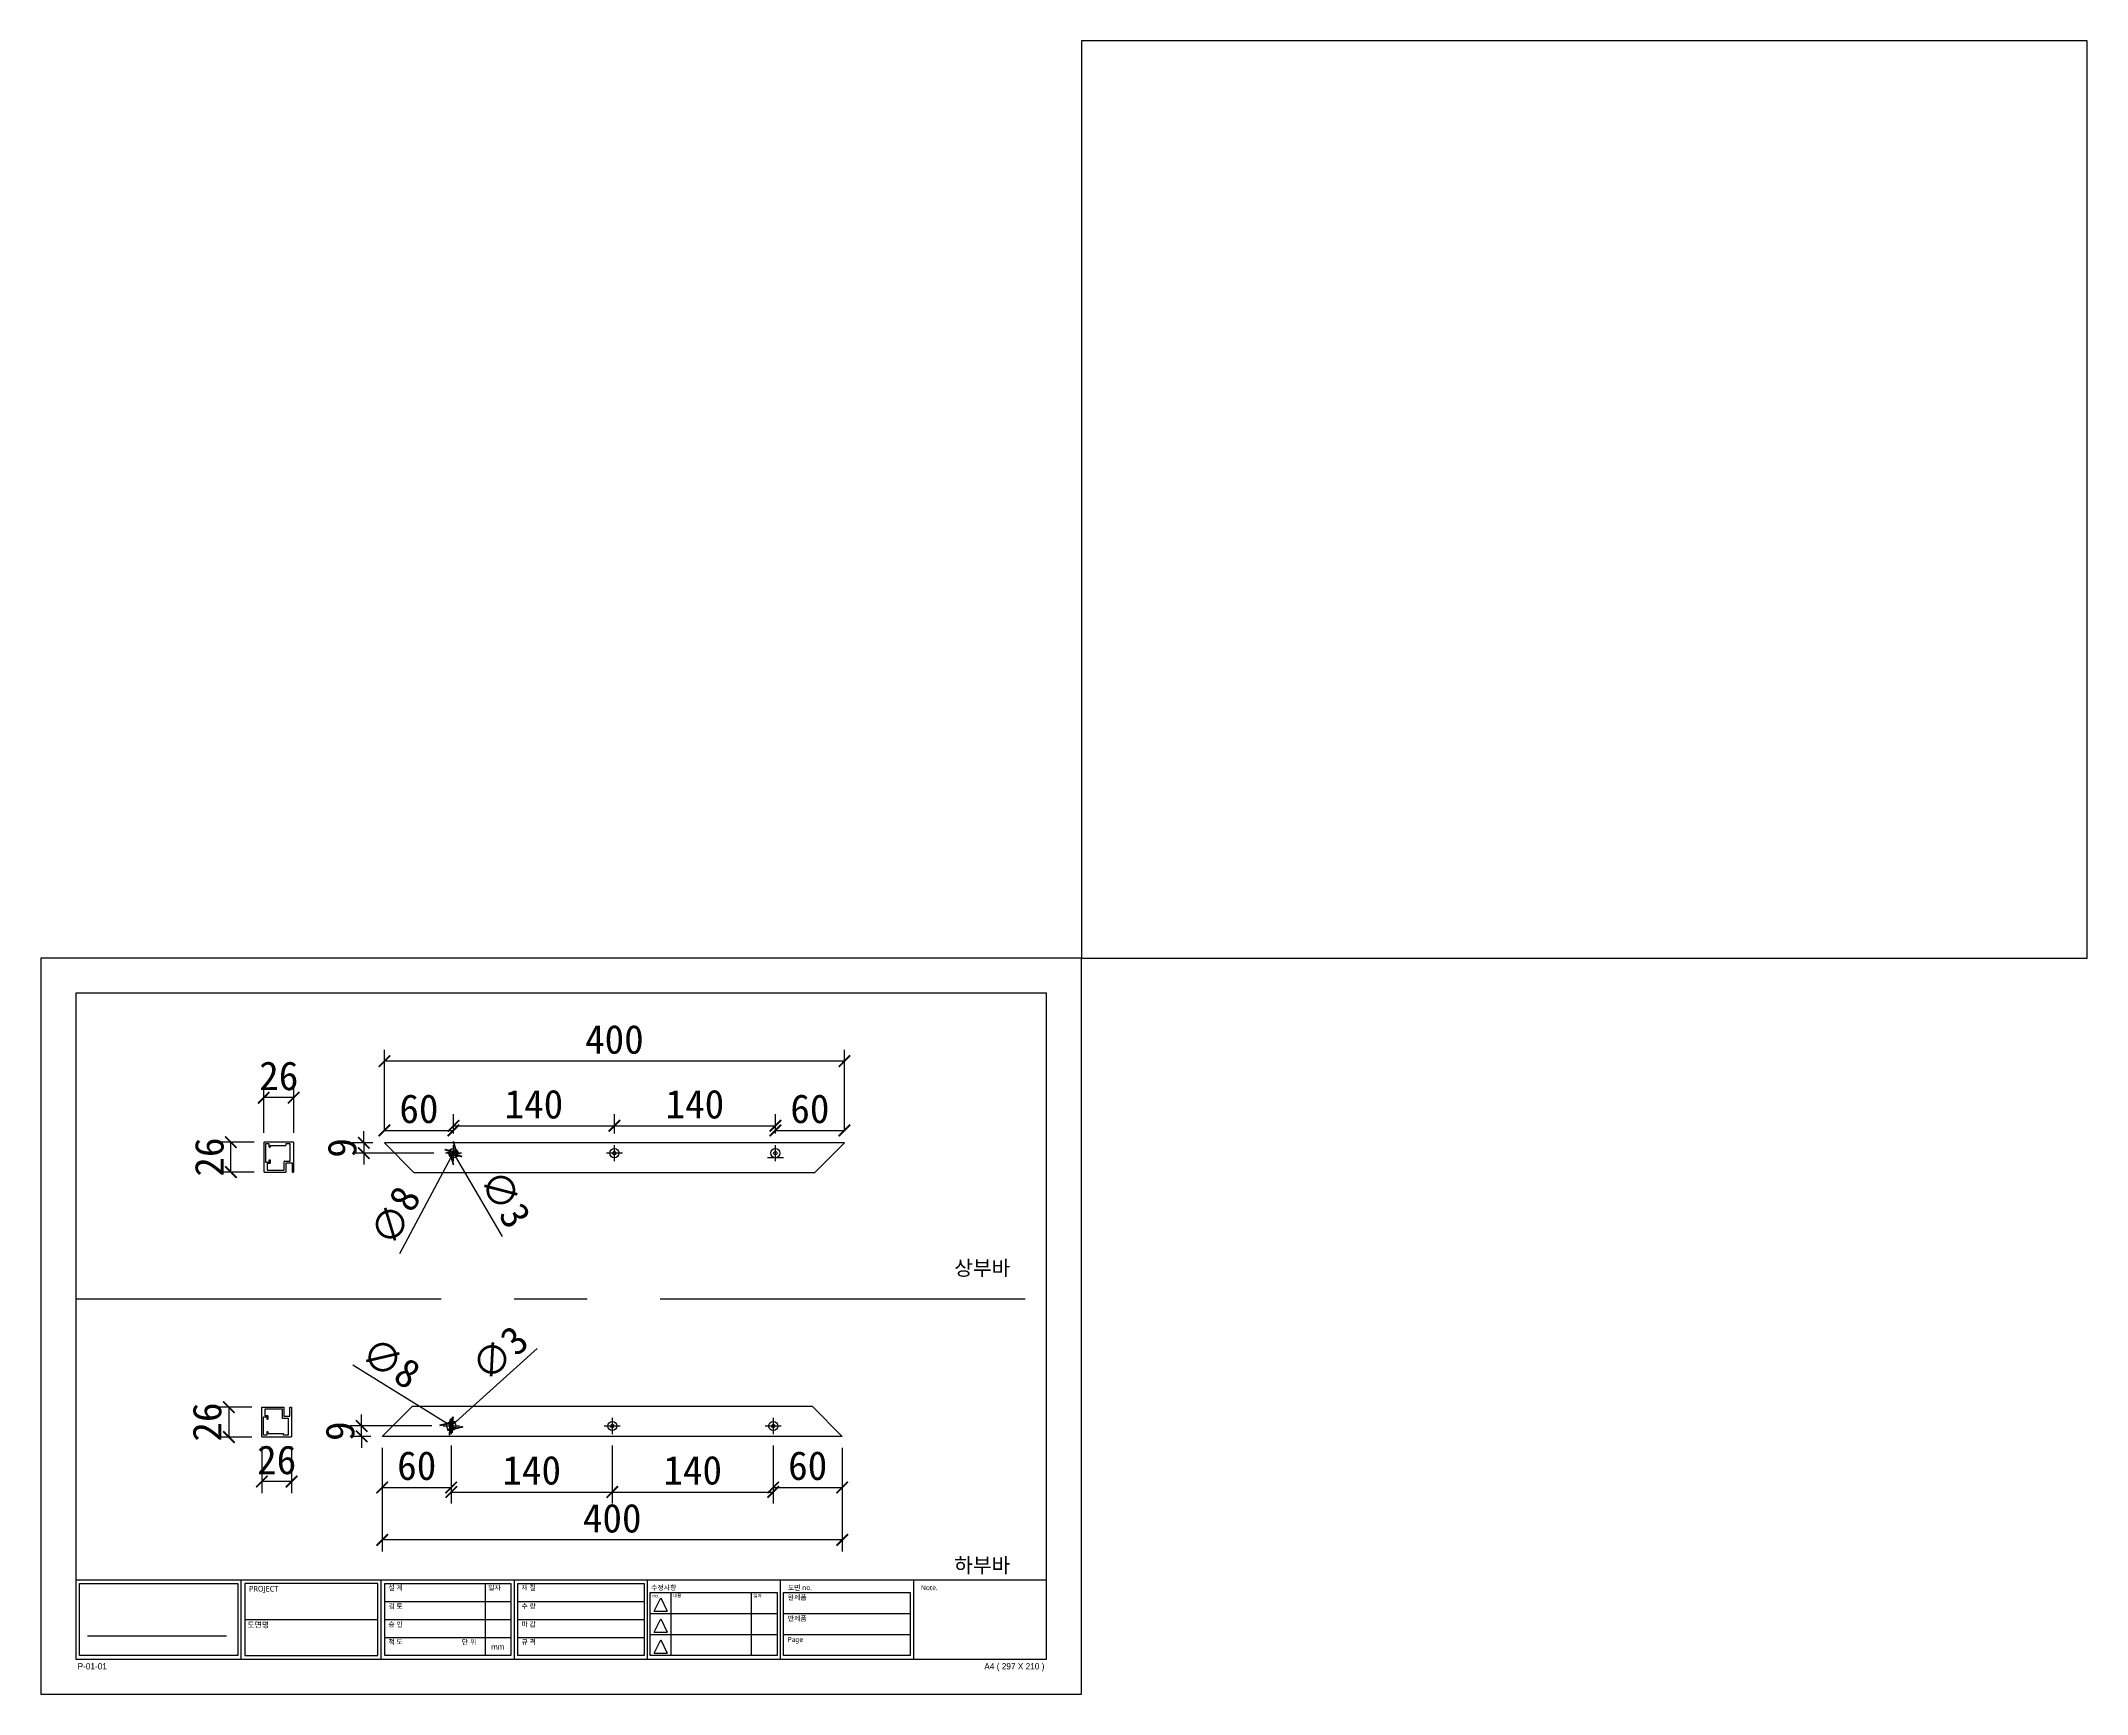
# Model space of a CAD drawing. Header units: millimetres. Extents: x -44117 to 256353, y -2095463 to 65325.
# Drawn here: x -28514 to -26735, y 10261 to 11699 of the extents above; entities that cross this region are included whole.
import ezdxf

# ---------------------------------------------------------------- set-up
doc = ezdxf.new("R2010")
doc.units = ezdxf.units.MM
doc.header["$LTSCALE"] = 10
doc.linetypes.add('CENTER', pattern=[50.8, 31.75, -6.35, 6.35, -6.35])
doc.layers.add('cen', color=1, linetype='CENTER')
doc.layers.add('도면층2', color=3, linetype='CENTER')
doc.styles.add('고딕', font='')
doc.styles.get('고딕').set_extended_font_data('HYgtrE')
doc.dimstyles.new('ISO-25', dxfattribs={"dimtxt": 2.5, "dimasz": 2.5, "dimexe": 1, "dimexo": 1, "dimtad": 1, "dimtxsty": 'Standard', "dimblk": 'ARCHTICK', "dimcen": 2.5, "dimadec": 0, "dimazin": 0, "dimtfac": 1, "dimtmove": 0, "dimatfit": 3, "dimfxl": 0, "dimarcsym": 0})

# ---------------------------------------------------------------- blocks, each defined once
blk = doc.blocks.new('A$C2EC13F1B')
at = {"color": 7}
for p, q in [((-3.67, -0.83), (-1.17, 4.17)), ((-1.17, 4.17), (1.33, -0.83))]:
    blk.add_line(p, q, dxfattribs=at)
blk.add_lwpolyline([(-3.67, -0.83), (1.33, -0.83)], dxfattribs=at)
blk = doc.blocks.new('a4 1scale')
at = {"color": 8}
for p, q in [((-15144.83, -4477.05), (-14867.83, -4477.05)), ((-15097.66, -4499.61), (-15097.66, -4477.05)), ((-15057.67, -4499.62), (-15057.67, -4477.06)), ((-15028.06, -4478.06), (-15028.06, -4498.62)), ((-15019.68, -4499.62), (-15019.68, -4477.06)), ((-14981.69, -4499.62), (-14981.69, -4477.06)), ((-14943.7, -4499.62), (-14943.7, -4477.06)), ((-14905.71, -4499.62), (-14905.71, -4477.06)), ((-15056.67, -4483.2), (-15020.68, -4483.2)), ((-15018.68, -4483.2), (-14982.69, -4483.2)), ((-14980.9, -4480.63), (-14944.7, -4480.63)), ((-14975.07, -4480.63), (-14975.07, -4498.62)), ((-14952.08, -4480.63), (-14952.08, -4498.62)), ((-14942.91, -4480.63), (-14906.71, -4480.63)), ((-15096.66, -4488.33), (-15058.67, -4488.34)), ((-15056.67, -4488.34), (-15020.68, -4488.34)), ((-15018.68, -4488.34), (-14982.69, -4488.34)), ((-14980.9, -4486.63), (-14944.7, -4486.63)), ((-14942.91, -4486.63), (-14906.71, -4486.63)), ((-15141.53, -4492.95), (-15101.88, -4492.95)), ((-15056.67, -4493.48), (-15020.68, -4493.48)), ((-15018.68, -4493.48), (-14982.69, -4493.48)), ((-14980.9, -4492.63), (-14944.7, -4492.63)), ((-14942.91, -4492.63), (-14906.71, -4492.63))]:
    blk.add_line(p, q, dxfattribs=at)
for points in [[(-15154.83, -4509.61), (-14857.83, -4509.61), (-14857.83, -4299.61), (-15154.83, -4299.61)], [(-15144.83, -4499.61), (-14867.83, -4499.61), (-14867.83, -4309.61), (-15144.83, -4309.61)]]:
    blk.add_lwpolyline(points, close=True)
for points in [[(-15143.82, -4478.05), (-15098.66, -4478.05), (-15098.66, -4498.61), (-15143.83, -4498.61)], [(-15058.67, -4478.06), (-15096.66, -4478.05), (-15096.66, -4498.61), (-15058.66, -4498.62)], [(-15056.67, -4478.06), (-15020.68, -4478.06), (-15020.68, -4498.62), (-15056.67, -4498.62)], [(-15018.68, -4478.06), (-14982.69, -4478.06), (-14982.69, -4498.62), (-15018.68, -4498.62)]]:
    blk.add_lwpolyline(points, close=True, dxfattribs=at)
for points in [[(-14944.7, -4480.63), (-14944.7, -4498.62), (-14980.9, -4498.62), (-14980.9, -4480.63)], [(-14906.71, -4480.63), (-14906.71, -4498.62), (-14942.91, -4498.62), (-14942.91, -4480.63)]]:
    blk.add_lwpolyline(points, dxfattribs=at)
at = {"color": 8, "xscale": 0.7469071166727064, "yscale": 0.7469071166727064, "zscale": 0.7469071166727064}
for p in [(-14977.06, -4485.3), (-14977.06, -4491.3), (-14977.06, -4497.29)]:
    blk.add_blockref('A$C2EC13F1B', p, dxfattribs=at)
at = {"color": 8, "style": '고딕'}
for s, insert, char_height, width, attachment_point in [('{\\fMalgun Gothic|b0|i0|c129|p50;PROJECT}', (-15095.45, -4478.74), 1.6004, 37.4801, 1), ('{\\fMalgun Gothic|b0|i0|c129|p50;설 계}', (-15055.65, -4478.55), 1.4003, 21.6513, 1), ('{\\fGulim|b0|i0|c129|p50;일자}', (-15027.2, -4478.57), 1.4, 24.7824, 1), ('{\\fMalgun Gothic|b0|i0|c129|p50;재 질}', (-15017.66, -4478.55), 1.4003, 21.6513, 1), ('{\\fMalgun Gothic|b0|i0|c129|p50;수정사항}', (-14980.67, -4478.55), 1.4003, 21.6513, 1), ('{\\fMalgun Gothic|b0|i0|c129|p50;도면 no.}', (-14941.63, -4478.55), 1.4003, 21.6513, 1), ('{\\fMalgun Gothic|b0|i0|c129|p50;Note.}', (-14903.64, -4478.55), 1.4003, 21.6513, 1), ('{\\fMalgun Gothic|b0|i0|c129|p50;검 토}', (-15055.65, -4483.82), 1.4003, 21.6513, 1), ('{\\fMalgun Gothic|b0|i0|c129|p50;수 량}', (-15017.66, -4483.82), 1.4003, 21.6513, 1), ('{\\fMalgun Gothic|b0|i0|c129|p50;no.}', (-14980.32, -4481.07), 0.96, 25.9815, 1), ('{\\fMalgun Gothic|b0|i0|c129|p50;내용}', (-14974.49, -4481.07), 0.96, 25.9815, 1), ('{\\fMalgun Gothic|b0|i0|c129|p50;일자}', (-14951.5, -4481.07), 0.96, 25.9815, 1), ('{\\fGulim|b0|i0|c129|p50;완\\fMalgun Gothic|b0|i0|c129|p50;제품}', (-14941.66, -4481.32), 1.4003, 21.6513, 1), ('{\\fMalgun Gothic|b0|i0|c129|p50;도면명}', (-15095.89, -4489.07), 1.6004, 37.4801, 1), ('{\\fMalgun Gothic|b0|i0|c129|p50;승 인}', (-15055.65, -4489.02), 1.4003, 21.6513, 1), ('{\\fMalgun Gothic|b0|i0|c129|p50;마 감}', (-15017.66, -4489.02), 1.4003, 21.6513, 1), ('{\\fMalgun Gothic|b0|i0|c129|p50;반제품}', (-14941.66, -4487.32), 1.4003, 21.6513, 1), ('{\\fMalgun Gothic|b0|i0|c129|p50;척 도 }', (-15055.65, -4494.02), 1.4003, 21.6513, 1), ('{\\fGulim|b0|i0|c129|p50;단 위}', (-15034.68, -4494.09), 1.4003, 21.6513, 1), ('mm', (-15024.45, -4496.13), 1.7, 15.2516, 5), ('{\\fMalgun Gothic|b0|i0|c129|p50;규 격 }', (-15017.66, -4494.02), 1.4003, 21.6513, 1), ('{\\fMalgun Gothic|b0|i0|c129|p50;Page}', (-14941.66, -4493.32), 1.4003, 21.6513, 1), ('{\\C8;P-01-01}', (-15144.37, -4500.78), 1.8004, 27.0059, 1), ('{\\C8;A4 ( 297 X 210 )}', (-14868.4, -4500.78), 1.8004, 27.0059, 3)]:
    blk.add_mtext(s, dxfattribs=dict(at, insert=insert, char_height=char_height, width=width, attachment_point=attachment_point))
blk = doc.blocks.new('_ArchTick')
at = {"color": 0, "linetype": 'ByBlock', "const_width": 0.15}
blk.add_lwpolyline([(-0.5, -0.5), (0.5, 0.5)], dxfattribs=at)
blk = doc.blocks.new('*D215')
at = {"color": 0, "lineweight": -2}
for p, q in [((-28215.3, 10750.5), (-28215.3, 10821.4)), ((-27815.3, 10750.5), (-27815.3, 10821.4)), ((-27815.3, 10811.4), (-28215.3, 10811.4))]:
    blk.add_line(p, q, dxfattribs=at)
at = {"layer": 'Defpoints', "color": 0}
for p in [(-28215.3, 10811.4), (-28215.3, 10740.5), (-27815.3, 10740.5)]:
    blk.add_point(p, dxfattribs=at)
at = {"color": 0, "lineweight": -2, "xscale": 10, "yscale": 10, "zscale": 10, "rotation": 180}
blk.add_blockref('_ArchTick', (-28215.3, 10811.4), dxfattribs=at)
at = {"color": 0, "lineweight": -2, "xscale": 10, "yscale": 10, "zscale": 10}
blk.add_blockref('_ArchTick', (-27815.3, 10811.4), dxfattribs=at)
at = {"color": 0, "insert": (-28015.3, 10830.2), "char_height": 25, "attachment_point": 5}
blk.add_mtext('400', dxfattribs=at)
blk = doc.blocks.new('_None')
blk = doc.blocks.new('*D216')
at = {"color": 0, "lineweight": -2}
for p, q in [((-28320.2, 10749.2), (-28320.2, 10789.7)), ((-28294.2, 10749.2), (-28294.2, 10789.7)), ((-28294.2, 10779.7), (-28320.2, 10779.7))]:
    blk.add_line(p, q, dxfattribs=at)
at = {"layer": 'Defpoints', "color": 0}
for p in [(-28320.2, 10779.7), (-28320.2, 10739.2), (-28294.2, 10739.2)]:
    blk.add_point(p, dxfattribs=at)
at = {"color": 0, "lineweight": -2, "xscale": 10, "yscale": 10, "zscale": 10, "rotation": 180}
blk.add_blockref('_ArchTick', (-28320.2, 10779.7), dxfattribs=at)
at = {"color": 0, "lineweight": -2, "xscale": 10, "yscale": 10, "zscale": 10}
blk.add_blockref('_ArchTick', (-28294.2, 10779.7), dxfattribs=at)
at = {"color": 0, "insert": (-28307.2, 10798.5), "char_height": 25, "attachment_point": 5}
blk.add_mtext('26', dxfattribs=at)
blk = doc.blocks.new('*D217')
at = {"color": 0, "lineweight": -2}
for p, q in [((-28328.7, 10741), (-28358.8, 10741)), ((-28348.8, 10715), (-28348.8, 10741)), ((-28328.7, 10715), (-28358.8, 10715))]:
    blk.add_line(p, q, dxfattribs=at)
at = {"layer": 'Defpoints', "color": 0}
for p in [(-28348.8, 10741), (-28318.7, 10741), (-28318.7, 10715)]:
    blk.add_point(p, dxfattribs=at)
at = {"color": 0, "lineweight": -2, "xscale": 10, "yscale": 10, "zscale": 10}
for p, rotation in [((-28348.8, 10741), 90), ((-28348.8, 10715), 270)]:
    blk.add_blockref('_ArchTick', p, dxfattribs=dict(at, rotation=rotation))
at = {"color": 0, "insert": (-28367.5, 10728), "char_height": 25, "attachment_point": 5, "rotation": 90}
blk.add_mtext('26', dxfattribs=at)
blk = doc.blocks.new('*D218')
at = {"color": 0, "lineweight": -2}
for p, q in [((-28215.3, 10750.5), (-28215.3, 10761.2)), ((-28215.3, 10751.2), (-28155.3, 10751.2)), ((-28155.3, 10748.5), (-28155.3, 10761.2))]:
    blk.add_line(p, q, dxfattribs=at)
at = {"layer": 'Defpoints', "color": 0}
for p in [(-28155.3, 10751.2), (-28215.3, 10740.5), (-28155.3, 10738.5)]:
    blk.add_point(p, dxfattribs=at)
at = {"color": 0, "lineweight": -2, "xscale": 10, "yscale": 10, "zscale": 10, "rotation": 180}
blk.add_blockref('_ArchTick', (-28215.3, 10751.2), dxfattribs=at)
at = {"color": 0, "lineweight": -2, "xscale": 10, "yscale": 10, "zscale": 10}
blk.add_blockref('_ArchTick', (-28155.3, 10751.2), dxfattribs=at)
at = {"color": 0, "insert": (-28185.3, 10769.9), "char_height": 25, "attachment_point": 5}
blk.add_mtext('60', dxfattribs=at)
blk = doc.blocks.new('*D219')
at = {"color": 0, "lineweight": -2}
for p, q in [((-28155.3, 10748.5), (-28155.3, 10765.2)), ((-28155.3, 10755.2), (-28015.3, 10755.2)), ((-28015.3, 10748.5), (-28015.3, 10765.2))]:
    blk.add_line(p, q, dxfattribs=at)
at = {"layer": 'Defpoints', "color": 0}
for p in [(-28015.3, 10755.2), (-28155.3, 10738.5), (-28015.3, 10738.5)]:
    blk.add_point(p, dxfattribs=at)
at = {"color": 0, "lineweight": -2, "xscale": 10, "yscale": 10, "zscale": 10, "rotation": 180}
blk.add_blockref('_ArchTick', (-28155.3, 10755.2), dxfattribs=at)
at = {"color": 0, "lineweight": -2, "xscale": 10, "yscale": 10, "zscale": 10}
blk.add_blockref('_ArchTick', (-28015.3, 10755.2), dxfattribs=at)
at = {"color": 0, "insert": (-28085.3, 10773.9), "char_height": 25, "attachment_point": 5}
blk.add_mtext('140', dxfattribs=at)
blk = doc.blocks.new('*D220')
at = {"color": 0, "lineweight": -2}
for p, q in [((-28015.3, 10748.5), (-28015.3, 10765.2)), ((-28015.3, 10755.2), (-27875.3, 10755.2)), ((-27875.3, 10748.5), (-27875.3, 10765.2))]:
    blk.add_line(p, q, dxfattribs=at)
at = {"layer": 'Defpoints', "color": 0}
for p in [(-27875.3, 10755.2), (-28015.3, 10738.5), (-27875.3, 10738.5)]:
    blk.add_point(p, dxfattribs=at)
at = {"color": 0, "lineweight": -2, "xscale": 10, "yscale": 10, "zscale": 10, "rotation": 180}
blk.add_blockref('_ArchTick', (-28015.3, 10755.2), dxfattribs=at)
at = {"color": 0, "lineweight": -2, "xscale": 10, "yscale": 10, "zscale": 10}
blk.add_blockref('_ArchTick', (-27875.3, 10755.2), dxfattribs=at)
at = {"color": 0, "insert": (-27945.3, 10773.9), "char_height": 25, "attachment_point": 5}
blk.add_mtext('140', dxfattribs=at)
blk = doc.blocks.new('*D221')
at = {"color": 0, "lineweight": -2}
for p, q in [((-27875.3, 10748.5), (-27875.3, 10761.2)), ((-27875.3, 10751.2), (-27815.3, 10751.2)), ((-27815.3, 10750.5), (-27815.3, 10761.2))]:
    blk.add_line(p, q, dxfattribs=at)
at = {"layer": 'Defpoints', "color": 0}
for p in [(-27815.3, 10751.2), (-27875.3, 10738.5), (-27815.3, 10740.5)]:
    blk.add_point(p, dxfattribs=at)
at = {"color": 0, "lineweight": -2, "xscale": 10, "yscale": 10, "zscale": 10, "rotation": 180}
blk.add_blockref('_ArchTick', (-27875.3, 10751.2), dxfattribs=at)
at = {"color": 0, "lineweight": -2, "xscale": 10, "yscale": 10, "zscale": 10}
blk.add_blockref('_ArchTick', (-27815.3, 10751.2), dxfattribs=at)
at = {"color": 0, "insert": (-27845.3, 10769.9), "char_height": 25, "attachment_point": 5}
blk.add_mtext('60', dxfattribs=at)
blk = doc.blocks.new('*D222')
at = {"color": 0, "lineweight": -2}
for p, q in [((-28233.2, 10740.5), (-28233.2, 10750.5)), ((-28225.3, 10740.5), (-28243.2, 10740.5)), ((-28172.3, 10731.5), (-28243.2, 10731.5)), ((-28233.2, 10740.5), (-28233.2, 10731.5)), ((-28233.2, 10731.5), (-28233.2, 10721.5))]:
    blk.add_line(p, q, dxfattribs=at)
at = {"layer": 'Defpoints', "color": 0}
for p in [(-28233.2, 10731.5), (-28215.3, 10740.5), (-28162.3, 10731.5)]:
    blk.add_point(p, dxfattribs=at)
at = {"color": 0, "lineweight": -2, "xscale": 10, "yscale": 10, "zscale": 10}
for p, rotation in [((-28233.2, 10740.5), 270), ((-28233.2, 10731.5), 90)]:
    blk.add_blockref('_ArchTick', p, dxfattribs=dict(at, rotation=rotation))
at = {"color": 0, "insert": (-28252, 10736), "char_height": 25, "attachment_point": 5, "rotation": 90}
blk.add_mtext('9', dxfattribs=at)
blk = doc.blocks.new('*D223')
at = {"color": 0, "lineweight": -2}
for p, q in [((-28153.4, 10735), (-28157.2, 10727.9)), ((-28153.4, 10735), (-28153.4, 10735)), ((-28202, 10644.2), (-28157.2, 10727.9))]:
    blk.add_line(p, q, dxfattribs=at)
at = {"layer": 'Defpoints', "color": 0}
for p in [(-28153.4, 10735), (-28157.2, 10727.9)]:
    blk.add_point(p, dxfattribs=at)
at = {"color": 0, "lineweight": -2, "xscale": 10, "yscale": 10, "zscale": 10}
for p, rotation in [((-28157.2, 10727.9), 61.84456679968287), ((-28153.4, 10735), 241.8445667996828)]:
    blk.add_blockref('_ArchTick', p, dxfattribs=dict(at, rotation=rotation))
at = {"color": 0, "insert": (-28205.8, 10676.9), "char_height": 25, "attachment_point": 5, "rotation": 61.8446}
blk.add_mtext('∅8', dxfattribs=at)
blk = doc.blocks.new('*D224')
at = {"color": 0, "lineweight": -2}
for p, q in [((-28156.1, 10732.8), (-28156.1, 10732.8)), ((-28156.1, 10732.8), (-28154.5, 10730.2)), ((-28112.7, 10658.9), (-28154.5, 10730.2))]:
    blk.add_line(p, q, dxfattribs=at)
at = {"layer": 'Defpoints', "color": 0}
for p in [(-28156.1, 10732.8), (-28154.5, 10730.2)]:
    blk.add_point(p, dxfattribs=at)
at = {"color": 0, "lineweight": -2, "xscale": 10, "yscale": 10, "zscale": 10}
for p, rotation in [((-28156.1, 10732.8), 300.3873652410485), ((-28154.5, 10730.2), 120.3873652410486)]:
    blk.add_blockref('_ArchTick', p, dxfattribs=dict(at, rotation=rotation))
at = {"color": 0, "insert": (-28110.3, 10691.7), "char_height": 25, "attachment_point": 5, "rotation": 300.3874}
blk.add_mtext('∅3', dxfattribs=at)
blk = doc.blocks.new('*D225')
at = {"color": 0, "lineweight": -2}
for p, q in [((-28217.2, 10475.2), (-28217.2, 10385.1)), ((-27817.2, 10475.2), (-27817.2, 10385.1)), ((-27817.2, 10395.1), (-28217.2, 10395.1))]:
    blk.add_line(p, q, dxfattribs=at)
at = {"layer": 'Defpoints', "color": 0}
for p in [(-28217.2, 10485.2), (-27817.2, 10485.2), (-28217.2, 10395.1)]:
    blk.add_point(p, dxfattribs=at)
at = {"color": 0, "lineweight": -2, "xscale": 10, "yscale": 10, "zscale": 10, "rotation": 180}
blk.add_blockref('_ArchTick', (-28217.2, 10395.1), dxfattribs=at)
at = {"color": 0, "lineweight": -2, "xscale": 10, "yscale": 10, "zscale": 10}
blk.add_blockref('_ArchTick', (-27817.2, 10395.1), dxfattribs=at)
at = {"color": 0, "insert": (-28017.2, 10413.9), "char_height": 25, "attachment_point": 5}
blk.add_mtext('400', dxfattribs=at)
blk = doc.blocks.new('*D226')
at = {"color": 0, "lineweight": -2}
for p, q in [((-28322, 10476.4), (-28322, 10435.9)), ((-28296, 10476.4), (-28296, 10435.9)), ((-28296, 10445.9), (-28322, 10445.9))]:
    blk.add_line(p, q, dxfattribs=at)
at = {"layer": 'Defpoints', "color": 0}
for p in [(-28322, 10486.4), (-28296, 10486.4), (-28322, 10445.9)]:
    blk.add_point(p, dxfattribs=at)
at = {"color": 0, "lineweight": -2, "xscale": 10, "yscale": 10, "zscale": 10, "rotation": 180}
blk.add_blockref('_ArchTick', (-28322, 10445.9), dxfattribs=at)
at = {"color": 0, "lineweight": -2, "xscale": 10, "yscale": 10, "zscale": 10}
blk.add_blockref('_ArchTick', (-28296, 10445.9), dxfattribs=at)
at = {"color": 0, "insert": (-28309, 10464.6), "char_height": 25, "attachment_point": 5}
blk.add_mtext('26', dxfattribs=at)
blk = doc.blocks.new('*D227')
at = {"color": 0, "lineweight": -2}
for p, q in [((-28330.5, 10510.6), (-28360.6, 10510.6)), ((-28350.6, 10510.6), (-28350.6, 10484.6)), ((-28330.5, 10484.6), (-28360.6, 10484.6))]:
    blk.add_line(p, q, dxfattribs=at)
at = {"layer": 'Defpoints', "color": 0}
for p in [(-28320.5, 10510.6), (-28350.6, 10484.6), (-28320.5, 10484.6)]:
    blk.add_point(p, dxfattribs=at)
at = {"color": 0, "lineweight": -2, "xscale": 10, "yscale": 10, "zscale": 10}
for p, rotation in [((-28350.6, 10510.6), 90), ((-28350.6, 10484.6), 270)]:
    blk.add_blockref('_ArchTick', p, dxfattribs=dict(at, rotation=rotation))
at = {"color": 0, "insert": (-28369.4, 10497.6), "char_height": 25, "attachment_point": 5, "rotation": 90}
blk.add_mtext('26', dxfattribs=at)
blk = doc.blocks.new('*D228')
at = {"color": 0, "lineweight": -2}
for p, q in [((-28217.2, 10475.2), (-28217.2, 10430.8)), ((-28157.2, 10477.2), (-28157.2, 10430.8)), ((-28217.2, 10440.8), (-28157.2, 10440.8))]:
    blk.add_line(p, q, dxfattribs=at)
at = {"layer": 'Defpoints', "color": 0}
for p in [(-28217.2, 10485.2), (-28157.2, 10487.2), (-28157.2, 10440.8)]:
    blk.add_point(p, dxfattribs=at)
at = {"color": 0, "lineweight": -2, "xscale": 10, "yscale": 10, "zscale": 10, "rotation": 180}
blk.add_blockref('_ArchTick', (-28217.2, 10440.8), dxfattribs=at)
at = {"color": 0, "lineweight": -2, "xscale": 10, "yscale": 10, "zscale": 10}
blk.add_blockref('_ArchTick', (-28157.2, 10440.8), dxfattribs=at)
at = {"color": 0, "insert": (-28187.2, 10459.6), "char_height": 25, "attachment_point": 5}
blk.add_mtext('60', dxfattribs=at)
blk = doc.blocks.new('*D229')
at = {"color": 0, "lineweight": -2}
for p, q in [((-28157.2, 10477.2), (-28157.2, 10426.8)), ((-28017.2, 10477.2), (-28017.2, 10426.8)), ((-28157.2, 10436.8), (-28017.2, 10436.8))]:
    blk.add_line(p, q, dxfattribs=at)
at = {"layer": 'Defpoints', "color": 0}
for p in [(-28157.2, 10487.2), (-28017.2, 10487.2), (-28017.2, 10436.8)]:
    blk.add_point(p, dxfattribs=at)
at = {"color": 0, "lineweight": -2, "xscale": 10, "yscale": 10, "zscale": 10, "rotation": 180}
blk.add_blockref('_ArchTick', (-28157.2, 10436.8), dxfattribs=at)
at = {"color": 0, "lineweight": -2, "xscale": 10, "yscale": 10, "zscale": 10}
blk.add_blockref('_ArchTick', (-28017.2, 10436.8), dxfattribs=at)
at = {"color": 0, "insert": (-28087.2, 10455.6), "char_height": 25, "attachment_point": 5}
blk.add_mtext('140', dxfattribs=at)
blk = doc.blocks.new('*D230')
at = {"color": 0, "lineweight": -2}
for p, q in [((-28017.2, 10477.2), (-28017.2, 10426.8)), ((-27877.2, 10477.2), (-27877.2, 10426.8)), ((-28017.2, 10436.8), (-27877.2, 10436.8))]:
    blk.add_line(p, q, dxfattribs=at)
at = {"layer": 'Defpoints', "color": 0}
for p in [(-28017.2, 10487.2), (-27877.2, 10487.2), (-27877.2, 10436.8)]:
    blk.add_point(p, dxfattribs=at)
at = {"color": 0, "lineweight": -2, "xscale": 10, "yscale": 10, "zscale": 10, "rotation": 180}
blk.add_blockref('_ArchTick', (-28017.2, 10436.8), dxfattribs=at)
at = {"color": 0, "lineweight": -2, "xscale": 10, "yscale": 10, "zscale": 10}
blk.add_blockref('_ArchTick', (-27877.2, 10436.8), dxfattribs=at)
at = {"color": 0, "insert": (-27947.2, 10455.6), "char_height": 25, "attachment_point": 5}
blk.add_mtext('140', dxfattribs=at)
blk = doc.blocks.new('*D231')
at = {"color": 0, "lineweight": -2}
for p, q in [((-27877.2, 10477.2), (-27877.2, 10430.8)), ((-27817.2, 10475.2), (-27817.2, 10430.8)), ((-27877.2, 10440.8), (-27817.2, 10440.8))]:
    blk.add_line(p, q, dxfattribs=at)
at = {"layer": 'Defpoints', "color": 0}
for p in [(-27877.2, 10487.2), (-27817.2, 10485.2), (-27817.2, 10440.8)]:
    blk.add_point(p, dxfattribs=at)
at = {"color": 0, "lineweight": -2, "xscale": 10, "yscale": 10, "zscale": 10, "rotation": 180}
blk.add_blockref('_ArchTick', (-27877.2, 10440.8), dxfattribs=at)
at = {"color": 0, "lineweight": -2, "xscale": 10, "yscale": 10, "zscale": 10}
blk.add_blockref('_ArchTick', (-27817.2, 10440.8), dxfattribs=at)
at = {"color": 0, "insert": (-27847.2, 10459.6), "char_height": 25, "attachment_point": 5}
blk.add_mtext('60', dxfattribs=at)
blk = doc.blocks.new('*D232')
at = {"color": 0, "lineweight": -2}
for p, q in [((-28235.1, 10494.2), (-28235.1, 10504.2)), ((-28174.2, 10494.2), (-28245.1, 10494.2)), ((-28227.2, 10485.2), (-28245.1, 10485.2)), ((-28235.1, 10485.2), (-28235.1, 10494.2)), ((-28235.1, 10485.2), (-28235.1, 10475.2))]:
    blk.add_line(p, q, dxfattribs=at)
at = {"layer": 'Defpoints', "color": 0}
for p in [(-28235.1, 10494.2), (-28217.2, 10485.2), (-28164.2, 10494.2)]:
    blk.add_point(p, dxfattribs=at)
at = {"color": 0, "lineweight": -2, "xscale": 10, "yscale": 10, "zscale": 10}
for p, rotation in [((-28235.1, 10494.2), 270), ((-28235.1, 10485.2), 90)]:
    blk.add_blockref('_ArchTick', p, dxfattribs=dict(at, rotation=rotation))
at = {"color": 0, "insert": (-28253.8, 10489.7), "char_height": 25, "attachment_point": 5, "rotation": 90}
blk.add_mtext('9', dxfattribs=at)
blk = doc.blocks.new('*D233')
at = {"color": 0, "lineweight": -2}
for p, q in [((-28242.7, 10547.4), (-28160.5, 10496.3)), ((-28153.8, 10492), (-28160.5, 10496.3)), ((-28153.8, 10492), (-28153.8, 10492))]:
    blk.add_line(p, q, dxfattribs=at)
at = {"layer": 'Defpoints', "color": 0}
for p in [(-28160.5, 10496.3), (-28153.8, 10492)]:
    blk.add_point(p, dxfattribs=at)
at = {"color": 0, "lineweight": -2, "xscale": 10, "yscale": 10, "zscale": 10}
for p, rotation in [((-28160.5, 10496.3), 328.0940232899644), ((-28153.8, 10492), 148.0940232899644)]:
    blk.add_blockref('_ArchTick', p, dxfattribs=dict(at, rotation=rotation))
at = {"color": 0, "insert": (-28209.8, 10549), "char_height": 25, "attachment_point": 5, "rotation": 328.094}
blk.add_mtext('∅8', dxfattribs=at)
blk = doc.blocks.new('*D234')
at = {"color": 0, "lineweight": -2}
for p, q in [((-28082.4, 10561.5), (-28156, 10495.2)), ((-28158.3, 10493.1), (-28156, 10495.2)), ((-28158.3, 10493.1), (-28158.3, 10493.1))]:
    blk.add_line(p, q, dxfattribs=at)
at = {"layer": 'Defpoints', "color": 0}
for p in [(-28158.3, 10493.1), (-28156, 10495.2)]:
    blk.add_point(p, dxfattribs=at)
at = {"color": 0, "lineweight": -2, "xscale": 10, "yscale": 10, "zscale": 10}
for p, rotation in [((-28158.3, 10493.1), 41.9957479671465), ((-28156, 10495.2), 221.9957479671465)]:
    blk.add_blockref('_ArchTick', p, dxfattribs=dict(at, rotation=rotation))
at = {"color": 0, "insert": (-28115, 10557.3), "char_height": 25, "attachment_point": 5, "rotation": 41.9957}
blk.add_mtext('∅3', dxfattribs=at)

msp = doc.modelspace()

# ---------------------------------------------------------------- linework, layer by layer
for p, q in [((-28315.65354, 10739.50005), (-28318.65354, 10739.50005)), ((-28318.65354, 10739.50005), (-28318.65354, 10723.50005)), ((-28315.65354, 10736.80005), (-28315.65354, 10739.50005)), ((-28314.95354, 10736.50005), (-28315.35354, 10736.50005)), ((-28314.65354, 10738.00005), (-28314.65354, 10736.80005)), ((-28314.65354, 10738.00005), (-28301.15354, 10738.00005)), ((-28297.15354, 10739.50005), (-28301.15354, 10739.50005)), ((-28301.15354, 10739.50005), (-28301.15354, 10738.00005)), ((-28297.15354, 10724.50005), (-28297.15354, 10739.50005)), ((-27815.29239, 10740.46638), (-28215.29239, 10740.46638)), ((-28189.29239, 10714.46638), (-28215.29239, 10740.46638)), ((-27841.29239, 10714.46638), (-27815.29239, 10740.46638)), ((-28318.65354, 10723.50005), (-28315.65354, 10723.50005)), ((-28314.95354, 10722.50005), (-28317.15354, 10722.50005)), ((-28317.15354, 10722.50005), (-28317.15354, 10716.50005)), ((-28317.15354, 10716.50005), (-28302.35354, 10716.50005)), ((-28315.65354, 10723.50005), (-28315.65354, 10725.20005)), ((-28315.35354, 10725.50005), (-28314.95354, 10725.50005)), ((-28314.65354, 10725.20005), (-28314.65354, 10722.80005)), ((-28302.35354, 10723.00005), (-28302.35354, 10724.20005)), ((-28302.35354, 10716.50005), (-28302.35354, 10723.00005)), ((-28302.05354, 10724.50005), (-28300.85354, 10724.50005)), ((-28300.85354, 10724.50005), (-28297.15354, 10724.50005)), ((-28300.85354, 10724.50005), (-28300.85354, 10724.50005)), ((-27841.29239, 10714.46638), (-28189.29239, 10714.46638)), ((-28320.51166, 10486.11925), (-28320.51166, 10502.11925)), ((-28320.51166, 10502.11925), (-28317.51166, 10502.11925)), ((-28319.01166, 10503.11925), (-28319.01166, 10509.11925)), ((-28319.01166, 10509.11925), (-28304.21166, 10509.11925)), ((-28316.81166, 10503.11925), (-28319.01166, 10503.11925)), ((-28317.51166, 10502.11925), (-28317.51166, 10500.41925)), ((-28317.21166, 10500.11925), (-28316.81166, 10500.11925)), ((-28316.51166, 10500.41925), (-28316.51166, 10502.81925)), ((-28304.21166, 10509.11925), (-28304.21166, 10502.61925)), ((-28304.21166, 10502.61925), (-28304.21166, 10501.41925)), ((-28303.91166, 10501.11925), (-28302.71166, 10501.11925)), ((-28302.71166, 10501.11925), (-28299.01166, 10501.11925)), ((-28302.71166, 10501.11925), (-28302.71166, 10501.11925)), ((-28299.01166, 10501.11925), (-28299.01166, 10486.11925)), ((-28191.15051, 10511.15292), (-28217.15051, 10485.15292)), ((-27843.15051, 10511.15292), (-28191.15051, 10511.15292)), ((-27843.15051, 10511.15292), (-27817.15051, 10485.15292)), ((-28317.51166, 10486.11925), (-28320.51166, 10486.11925)), ((-28317.51166, 10488.81925), (-28317.51166, 10486.11925)), ((-28316.81166, 10489.11925), (-28317.21166, 10489.11925)), ((-28316.51166, 10487.61925), (-28316.51166, 10488.81925)), ((-28316.51166, 10487.61925), (-28303.01166, 10487.61925)), ((-28303.01166, 10486.11925), (-28303.01166, 10487.61925)), ((-28299.01166, 10486.11925), (-28303.01166, 10486.11925)), ((-27817.15051, 10485.15292), (-28217.15051, 10485.15292))]:
    msp.add_line(p, q)
msp.add_lwpolyline([(-27609.11058, 10900.95488), (-26734.54725, 10900.95488), (-26734.54725, 11698.50976), (-27609.11058, 11698.50976)], close=True)
for points in [[(-28295.65367, 10715.30005, 0.4142135624), (-28295.35367, 10715.00005), (-28294.45354, 10715.00005, 0.4142135624), (-28294.15354, 10715.30005), (-28294.15354, 10740.50005, 0.4142135624), (-28294.65354, 10741.00005), (-28319.65354, 10741.00005, 0.4142135624), (-28320.15354, 10740.50005), (-28320.15354, 10715.50005, 0.4142135624), (-28319.65354, 10715.00005), (-28301.35354, 10715.00005, 0.4142135624), (-28300.85354, 10715.50005), (-28300.85354, 10723.00005), (-28295.65354, 10723.00005), (-28295.65354, 10715.30005)], [(-28297.51179, 10510.31925, -0.4142135624), (-28297.21179, 10510.61925), (-28296.31166, 10510.61925, -0.4142135624), (-28296.01166, 10510.31925), (-28296.01166, 10485.11925, -0.4142135624), (-28296.51166, 10484.61925), (-28321.51166, 10484.61925, -0.4142135624), (-28322.01166, 10485.11925), (-28322.01166, 10510.11925, -0.4142135624), (-28321.51166, 10510.61925), (-28303.21166, 10510.61925, -0.4142135624), (-28302.71166, 10510.11925), (-28302.71166, 10502.61925), (-28297.51166, 10502.61925), (-28297.51166, 10510.31925)]]:
    msp.add_lwpolyline(points, format="xyb")
for centre, radius in [((-28155.29239, 10731.46638), 4), ((-28155.29239, 10731.46638), 1.5), ((-28015.29239, 10731.46638), 4), ((-28015.29239, 10731.46638), 1.5), ((-27875.29239, 10731.46638), 4), ((-27875.29239, 10731.46638), 1.5), ((-28157.15051, 10494.15292), 4), ((-28157.15051, 10494.15292), 1.5), ((-28017.15051, 10494.15292), 4), ((-28017.15051, 10494.15292), 1.5), ((-27877.15051, 10494.15292), 4), ((-27877.15051, 10494.15292), 1.5)]:
    msp.add_circle(centre, radius)
for centre, start, end in [((-28315.35354, 10736.80005), 180, 270), ((-28314.95354, 10736.80005), 270, 0), ((-28315.35354, 10725.20005), 90, 180), ((-28314.95354, 10725.20005), 360, 90), ((-28314.95354, 10722.80005), 270, 0), ((-28302.05354, 10724.20005), 90, 180), ((-28317.21166, 10500.41925), 180, 270), ((-28316.81166, 10502.81925), 360, 90), ((-28316.81166, 10500.41925), 270, 0), ((-28303.91166, 10501.41925), 180, 270), ((-28317.21166, 10488.81925), 90, 180), ((-28316.81166, 10488.81925), 360, 90)]:
    msp.add_arc(centre, 0.3, start, end)
at = {"layer": 'cen'}
msp.add_line((-28483.5637, 10604.74756), (-27639.57933, 10604.74756), dxfattribs=at)
at = {"layer": '도면층2'}
for p, q in [((-28148.29239, 10731.46638), (-28162.29239, 10731.46638)), ((-28155.29239, 10724.46638), (-28155.29239, 10738.46638)), ((-28008.29239, 10731.46638), (-28022.29239, 10731.46638)), ((-28015.29239, 10724.46638), (-28015.29239, 10738.46638)), ((-27875.29239, 10724.46638), (-27875.29239, 10738.46638)), ((-27868.29239, 10727.46638), (-27882.29239, 10727.46638)), ((-28157.15051, 10501.15292), (-28157.15051, 10487.15292)), ((-28017.15051, 10501.15292), (-28017.15051, 10487.15292)), ((-27877.15051, 10501.15292), (-27877.15051, 10487.15292)), ((-28150.15051, 10494.15292), (-28164.15051, 10494.15292)), ((-28010.15051, 10494.15292), (-28024.15051, 10494.15292)), ((-27870.15051, 10494.15292), (-27884.15051, 10494.15292))]:
    msp.add_line(p, q, dxfattribs=at)

# ---------------------------------------------------------------- block references
at = {"color": 1, "xscale": 3.046875, "yscale": 3.046875, "zscale": 3.046875}
msp.add_blockref('a4 1scale', (17660.83998, 24001.32611), dxfattribs=at)

# ---------------------------------------------------------------- texts
at = {"color": 142, "char_height": 12.9348114, "width": 374.7128821, "attachment_point": 5, "style": '고딕'}
for s, insert in [('{\\fMalgun Gothic|b0|i0|c129|p50;상부바}', (-27695.39541, 10630.92817)), ('{\\fMalgun Gothic|b0|i0|c129|p50;하부바}', (-27695.39541, 10372.41831))]:
    msp.add_mtext(s, dxfattribs=dict(at, insert=insert))

# ---------------------------------------------------------------- dimensions: what is measured, and where the dimension line sits
for base, p1, p2, override, picture, middle in [((-28215.29239, 10811.42367), (-27815.29239, 10740.46638), (-28215.29239, 10740.46638), {"dimscale": 10, "dimasz": 1, "dimdec": 1, "dimcen": 0, "dimtdec": 1, "dimldrblk": 'None', "dimtfillclr": 100}, '*D215', (-28015.29239, 10830.17367)), ((-28155.29239, 10751.16503), (-28215.29239, 10740.46638), (-28155.29239, 10738.46638), {"dimscale": 10, "dimasz": 1, "dimdec": 1, "dimcen": 0, "dimtdec": 1, "dimldrblk": 'None', "dimtfillclr": 100}, '*D218', (-28185.29239, 10769.91503)), ((-28015.29239, 10755.16503), (-28155.29239, 10738.46638), (-28015.29239, 10738.46638), {"dimscale": 10, "dimasz": 1, "dimdec": 1, "dimcen": 0, "dimtdec": 1, "dimtmove": 1, "dimldrblk": 'None', "dimtfillclr": 100}, '*D219', (-28085.29239, 10773.91503)), ((-27875.29239, 10755.16503), (-28015.29239, 10738.46638), (-27875.29239, 10738.46638), {"dimscale": 10, "dimasz": 1, "dimdec": 1, "dimcen": 0, "dimtdec": 1, "dimtmove": 1, "dimldrblk": 'None', "dimtfillclr": 100}, '*D220', (-27945.29239, 10773.91503)), ((-27815.29239, 10751.16503), (-27875.29239, 10738.46638), (-27815.29239, 10740.46638), {"dimscale": 10, "dimasz": 1, "dimdec": 1, "dimcen": 0, "dimtdec": 1, "dimtmove": 1, "dimldrblk": 'None', "dimtfillclr": 100}, '*D221', (-27845.29239, 10769.91503)), ((-28157.15051, 10440.83282), (-28217.15051, 10485.15292), (-28157.15051, 10487.15292), {"dimscale": 10, "dimasz": 1, "dimdec": 1, "dimcen": 0, "dimtdec": 1, "dimldrblk": 'None', "dimtfillclr": 100}, '*D228', (-28187.15051, 10459.58282)), ((-28217.15051, 10395.14684), (-27817.15051, 10485.15292), (-28217.15051, 10485.15292), {"dimscale": 10, "dimasz": 1, "dimdec": 1, "dimcen": 0, "dimtdec": 1, "dimldrblk": 'None', "dimtfillclr": 100}, '*D225', (-28017.15051, 10413.89684)), ((-28017.15051, 10436.83282), (-28157.15051, 10487.15292), (-28017.15051, 10487.15292), {"dimscale": 10, "dimasz": 1, "dimdec": 1, "dimcen": 0, "dimtdec": 1, "dimtmove": 1, "dimldrblk": 'None', "dimtfillclr": 100}, '*D229', (-28087.15051, 10455.58282)), ((-27877.15051, 10436.83282), (-28017.15051, 10487.15292), (-27877.15051, 10487.15292), {"dimscale": 10, "dimasz": 1, "dimdec": 1, "dimcen": 0, "dimtdec": 1, "dimtmove": 1, "dimldrblk": 'None', "dimtfillclr": 100}, '*D230', (-27947.15051, 10455.58282)), ((-27817.15051, 10440.83282), (-27877.15051, 10487.15292), (-27817.15051, 10485.15292), {"dimscale": 10, "dimasz": 1, "dimdec": 1, "dimcen": 0, "dimtdec": 1, "dimtmove": 1, "dimldrblk": 'None', "dimtfillclr": 100}, '*D231', (-27847.15051, 10459.58282))]:
    dim = msp.add_linear_dim(base=base, p1=p1, p2=p2, dimstyle='ISO-25', override=override)
    dim.commit()
    dim.dimension.update_dxf_attribs({"geometry": picture, "text_midpoint": middle})
for base, p1, p2, picture, middle in [((-28320.15354, 10779.73701), (-28294.15354, 10739.22435), (-28320.15354, 10739.22435), '*D216', (-28307.15354, 10779.73701)), ((-28322.01166, 10445.88229), (-28296.01166, 10486.39495), (-28322.01166, 10486.39495), '*D226', (-28309.01166, 10445.88229))]:
    dim = msp.add_linear_dim(base=base, p1=p1, p2=p2, dimstyle='ISO-25', override={"dimscale": 10, "dimasz": 1, "dimdec": 1, "dimcen": 0, "dimtdec": 1, "dimldrblk": 'None', "dimtfillclr": 100})
    dim.commit()
    dim.dimension.update_dxf_attribs({"geometry": picture, "text_midpoint": middle, "dimtype": 160})
for base, p1, p2, angle, picture, middle in [((-28233.20973, 10731.46638), (-28215.29239, 10740.46638), (-28162.29239, 10731.46638), 90, '*D222', (-28233.20973, 10735.96638)), ((-28348.7605, 10741.00005), (-28318.65146, 10715.00005), (-28318.65146, 10741.00005), 90, '*D217', (-28348.7605, 10728.00005)), ((-28350.61863, 10484.61925), (-28320.50958, 10510.61925), (-28320.50958, 10484.61925), 270, '*D227', (-28350.61863, 10497.61925)), ((-28235.06785, 10494.15292), (-28217.15051, 10485.15292), (-28164.15051, 10494.15292), 270, '*D232', (-28235.06785, 10489.65292))]:
    dim = msp.add_linear_dim(base=base, p1=p1, p2=p2, angle=angle, dimstyle='ISO-25', override={"dimscale": 10, "dimasz": 1, "dimdec": 1, "dimcen": 0, "dimtdec": 1, "dimldrblk": 'None', "dimtfillclr": 100})
    dim.commit()
    dim.dimension.update_dxf_attribs({"geometry": picture, "text_midpoint": middle, "dimtype": 160})
for p1, p2, picture, middle in [((-28153.40493, 10734.99306), (-28157.17985, 10727.9397), '*D223', (-28189.22078, 10668.07184)), ((-28156.05115, 10732.76032), (-28154.53362, 10730.17244), '*D224', (-28126.43965, 10682.26322)), ((-28153.75484, 10492.03881), (-28160.54617, 10496.26702), '*D233', (-28219.71129, 10533.10263)), ((-28158.2653, 10493.1493), (-28156.03571, 10495.15653), '*D234', (-28102.49671, 10543.35607))]:
    dim = msp.add_diameter_dim_2p(p1=p1, p2=p2, dimstyle='ISO-25', override={"dimscale": 10, "dimasz": 1, "dimdec": 1, "dimcen": 0, "dimtdec": 1, "dimldrblk": 'None', "dimtfillclr": 100})
    dim.commit()
    dim.dimension.update_dxf_attribs({"geometry": picture, "text_midpoint": middle, "dimtype": 163})

doc.saveas('drawing.dxf')
